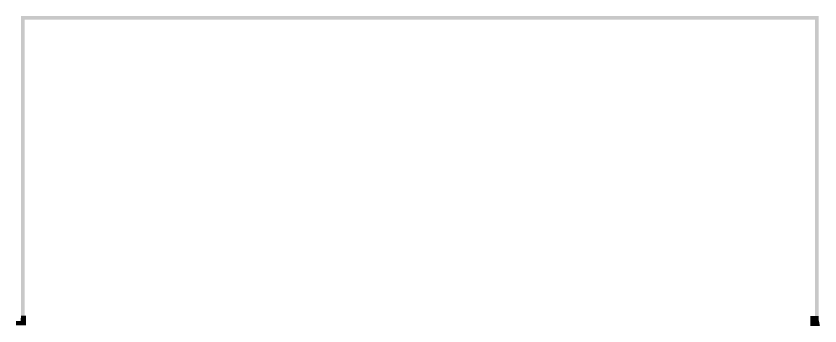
# Model space of a CAD drawing. Header units: millimetres. Extents: x -3817 to 677485, y -22715 to 103890.
# Drawn here: x 53513 to 55123, y 39342 to 39962 of the extents above; entities that cross this region are included whole.
import ezdxf

# ---------------------------------------------------------------- set-up
doc = ezdxf.new("R2010")
doc.units = ezdxf.units.MM
doc.layers.add('PDF _Сплошная заливка', color=7, linetype='Continuous', true_color=0xffffff)

msp = doc.modelspace()

# ---------------------------------------------------------------- hatches: boundary and pattern name
at = {"layer": 'PDF _Сплошная заливка', "transparency": 33554559}
for points in [[(53522.9, 39352.6), (53529.9, 39352.6), (53529.9, 39961.6), (53522.9, 39961.6), (53522.9, 39372.6)], [(55120.9, 39954.6), (55120.9, 39961.6), (53529.9, 39961.6), (53529.9, 39954.6), (55113.9, 39954.6)], [(55113.9, 39352.6), (55120.9, 39352.6), (55120.9, 39954.6), (55113.9, 39954.6), (55113.9, 39372.6)], [(53522.9, 39342.6), (53532.9, 39342.6), (53532.9, 39362.1), (53522.9, 39362.1), (53521.9, 39351.6), (53512.9, 39351.6), (53512.9, 39342.6), (53521.9, 39342.6)], [(55122, 39341.6), (55123.4, 39341.6), (55121.4, 39352.1), (55120.9, 39352.6), (55120.9, 39361.6), (55103.9, 39361.6), (55103.9, 39341.6), (55121.9, 39341.6)]]:
    msp.add_hatch(color=1, dxfattribs=at).paths.add_polyline_path(points)

doc.saveas('drawing.dxf')
